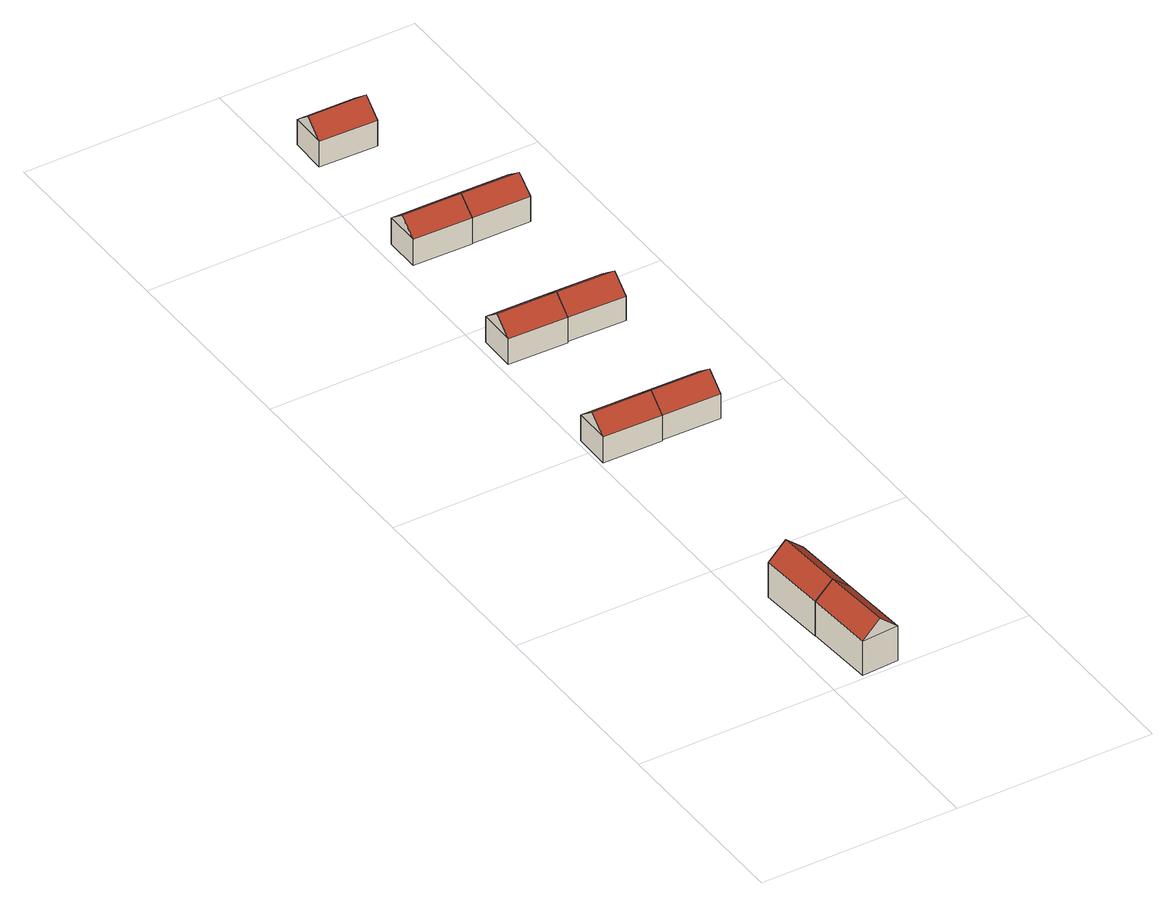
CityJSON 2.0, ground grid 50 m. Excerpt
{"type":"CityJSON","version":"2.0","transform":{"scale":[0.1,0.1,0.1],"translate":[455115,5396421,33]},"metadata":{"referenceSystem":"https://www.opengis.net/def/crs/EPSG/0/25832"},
"CityObjects":{
"building1":{"type":"Building","attributes":{"Geometrietyp2DReferenz":"3000","function":"31001_1010","yearOfConstruction":1957,"roofType":"3100","measuredHeight":13.4,"storeysAboveGround":3},"geometry":[{"type":"Solid","lod":"2","boundaries":[[[[0,1,2,3]],[[4,5,1,0]],[[6,7,5,4]],[[3,2,7,6]],[[0,8,4]],[[6,9,3]],[[3,9,8,0]],[[4,8,9,6]],[[1,5,7,2]]]],"semantics":{"surfaces":[{"type":"WallSurface"},{"type":"RoofSurface"},{"type":"GroundSurface"}],"values":[[0,0,0,0,0,0,1,1,2]]}}]},
"building2":{"type":"Building","attributes":{"Geometrietyp2DReferenz":"3000","function":"31001_1010","yearOfConstruction":1957,"roofType":"3100","measuredHeight":13.49,"storeysAboveGround":3},"geometry":[{"type":"Solid","lod":"2","boundaries":[[[[3,10,11,12]],[[6,13,10,3]],[[14,15,13,6]],[[12,11,15,14]],[[3,9,6]],[[14,16,12]],[[12,16,9,3]],[[6,9,16,14]],[[10,13,15,11]]]],"semantics":{"surfaces":[{"type":"WallSurface"},{"type":"RoofSurface"},{"type":"GroundSurface"}],"values":[[0,0,0,0,0,0,1,1,2]]}}]},
"building3":{"type":"Building","attributes":{"Geometrietyp2DReferenz":"3000","function":"31001_1010","yearOfConstruction":1957,"roofType":"3100","measuredHeight":10.64,"storeysAboveGround":2},"geometry":[{"type":"Solid","lod":"2","boundaries":[[[[17,18,19,20]],[[21,22,18,17]],[[23,24,22,21]],[[20,19,24,23]],[[17,25,21]],[[23,26,20]],[[20,26,25,17]],[[21,25,26,23]],[[18,22,24,19]]]],"semantics":{"surfaces":[{"type":"WallSurface"},{"type":"RoofSurface"},{"type":"GroundSurface"}],"values":[[0,0,0,0,0,0,1,1,2]]}}]},
"building4":{"type":"Building","attributes":{"Geometrietyp2DReferenz":"3000","function":"31001_1010","yearOfConstruction":1957,"roofType":"3100","measuredHeight":10.66,"storeysAboveGround":2},"geometry":[{"type":"Solid","lod":"2","boundaries":[[[[27,28,29,30]],[[31,32,28,27]],[[33,34,32,31]],[[30,29,34,33]],[[27,35,31]],[[33,36,30]],[[30,36,35,27]],[[31,35,36,33]],[[28,32,34,29]]]],"semantics":{"surfaces":[{"type":"WallSurface"},{"type":"RoofSurface"},{"type":"GroundSurface"}],"values":[[0,0,0,0,0,0,1,1,2]]}}]},
"building5":{"type":"Building","attributes":{"Geometrietyp2DReferenz":"3000","function":"31001_1010","yearOfConstruction":1957,"roofType":"3100","measuredHeight":10.37,"storeysAboveGround":2},"geometry":[{"type":"Solid","lod":"2","boundaries":[[[[37,38,39,17]],[[40,41,38,37]],[[21,42,41,40]],[[17,39,42,21]],[[37,43,40]],[[21,25,17]],[[17,25,43,37]],[[40,43,25,21]],[[38,41,42,39]]]],"semantics":{"surfaces":[{"type":"WallSurface"},{"type":"RoofSurface"},{"type":"GroundSurface"}],"values":[[0,0,0,0,0,0,1,1,2]]}}]},
"building6":{"type":"Building","attributes":{"Geometrietyp2DReferenz":"3000","function":"31001_1010","yearOfConstruction":1957,"roofType":"3100","measuredHeight":10.66,"storeysAboveGround":2},"geometry":[{"type":"Solid","lod":"2","boundaries":[[[[44,45,46,47]],[[48,49,45,44]],[[50,51,49,48]],[[47,46,51,50]],[[44,52,48]],[[50,53,47]],[[47,53,52,44]],[[48,52,53,50]],[[45,49,51,46]]]],"semantics":{"surfaces":[{"type":"WallSurface"},{"type":"RoofSurface"},{"type":"GroundSurface"}],"values":[[0,0,0,0,0,0,1,1,2]]}}]},
"building7":{"type":"Building","attributes":{"Geometrietyp2DReferenz":"3000","function":"31001_1010","yearOfConstruction":1957,"roofType":"3100","measuredHeight":10.38,"storeysAboveGround":2},"geometry":[{"type":"Solid","lod":"2","boundaries":[[[[54,55,56,27]],[[57,58,55,54]],[[31,59,58,57]],[[27,56,59,31]],[[54,60,57]],[[31,35,27]],[[27,35,60,54]],[[57,60,35,31]],[[55,58,59,56]]]],"semantics":{"surfaces":[{"type":"WallSurface"},{"type":"RoofSurface"},{"type":"GroundSurface"}],"values":[[0,0,0,0,0,0,1,1,2]]}}]},
"building8":{"type":"Building","attributes":{"Geometrietyp2DReferenz":"3000","function":"31001_1010","yearOfConstruction":1957,"roofType":"3100","measuredHeight":10.72,"storeysAboveGround":2},"geometry":[{"type":"Solid","lod":"2","boundaries":[[[[61,62,63,64]],[[65,66,62,61]],[[67,68,66,65]],[[64,63,68,67]],[[61,69,65]],[[67,70,64]],[[64,70,69,61]],[[65,69,70,67]],[[62,66,68,63]]]],"semantics":{"surfaces":[{"type":"WallSurface"},{"type":"RoofSurface"},{"type":"GroundSurface"}],"values":[[0,0,0,0,0,0,1,1,2]]}}]},
"building9":{"type":"Building","attributes":{"Geometrietyp2DReferenz":"3000","function":"31001_1010","yearOfConstruction":1957,"roofType":"3100","measuredHeight":10.46,"storeysAboveGround":2},"geometry":[{"type":"Solid","lod":"2","boundaries":[[[[71,72,73,44]],[[74,75,72,71]],[[48,76,75,74]],[[44,73,76,48]],[[71,77,74]],[[48,52,44]],[[44,52,77,71]],[[74,77,52,48]],[[72,75,76,73]]]],"semantics":{"surfaces":[{"type":"WallSurface"},{"type":"RoofSurface"},{"type":"GroundSurface"}],"values":[[0,0,0,0,0,0,1,1,2]]}}]}
},
"vertices":[
[173,16,96],[173,16,3],[162,191,3],[162,191,96],[80,10,96],[80,10,3],[69,185,96],[69,185,3],[126,13,137],[115,188,137],
[162,191,2],[150,364,2],[150,364,96],[69,185,2],[57,358,96],[57,358,2],[104,361,137],
[152,1029,85],[152,1029,15],[2,1032,15],[2,1032,85],[150,937,85],[150,937,15],[1,939,85],[1,939,15],[151,983,122],[2,985,122],
[161,1430,91],[161,1430,22],[10,1432,22],[10,1432,91],[159,1335,91],[159,1335,22],[9,1338,91],[9,1338,22],[160,1382,129],[10,1385,129],
[300,1027,85],[300,1027,18],[152,1029,18],[298,934,85],[298,934,18],[150,937,18],[299,981,122],
[167,1826,101],[167,1826,30],[18,1828,30],[18,1828,101],[166,1735,101],[166,1735,30],[17,1738,101],[17,1738,30],[167,1781,137],[17,1783,137],
[308,1427,91],[308,1427,25],[161,1430,25],[306,1332,91],[306,1332,25],[159,1335,25],[307,1380,129],
[174,2223,110],[174,2223,41],[27,2225,41],[27,2225,110],[172,2129,110],[172,2129,41],[25,2132,110],[25,2132,41],[173,2176,148],[26,2179,148],
[315,1824,101],[315,1824,32],[167,1826,32],[314,1733,101],[314,1733,32],[166,1735,32],[314,1778,137]
]}
